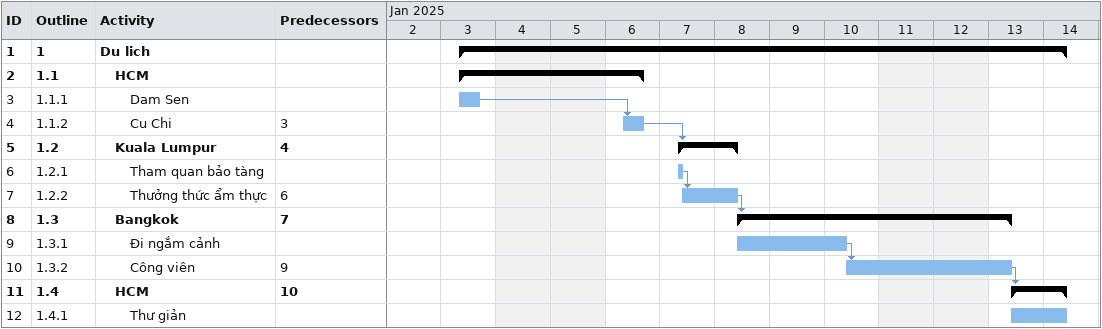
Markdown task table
| ID | WBS | Task | Start | Finish | Predecessors |
|---|---|---|---|---|---|
| 1 | 1 | **Du lich** | 2025-01-03 | 2025-01-14 |  |
| 2 | 1.1 | **HCM** | 2025-01-03 | 2025-01-06 |  |
| 3 | 1.1.1 | Dam Sen | 2025-01-03 | 2025-01-03 |  |
| 4 | 1.1.2 | Cu Chi | 2025-01-06 | 2025-01-06 | 3 |
| 5 | 1.2 | **Kuala Lumpur** | 2025-01-07 | 2025-01-08 | 4 |
| 6 | 1.2.1 | Tham quan bảo tàng | 2025-01-07 | 2025-01-07 |  |
| 7 | 1.2.2 | Thưởng thức ẩm thực | 2025-01-07 | 2025-01-08 | 6 |
| 8 | 1.3 | **Bangkok** | 2025-01-08 | 2025-01-13 | 7 |
| 9 | 1.3.1 | Đi ngắm cảnh | 2025-01-08 | 2025-01-10 |  |
| 10 | 1.3.2 | Công viên | 2025-01-10 | 2025-01-13 | 9 |
| 11 | 1.4 | **HCM** | 2025-01-13 | 2025-01-14 | 10 |
| 12 | 1.4.1 | Thư giản | 2025-01-13 | 2025-01-14 |  |
